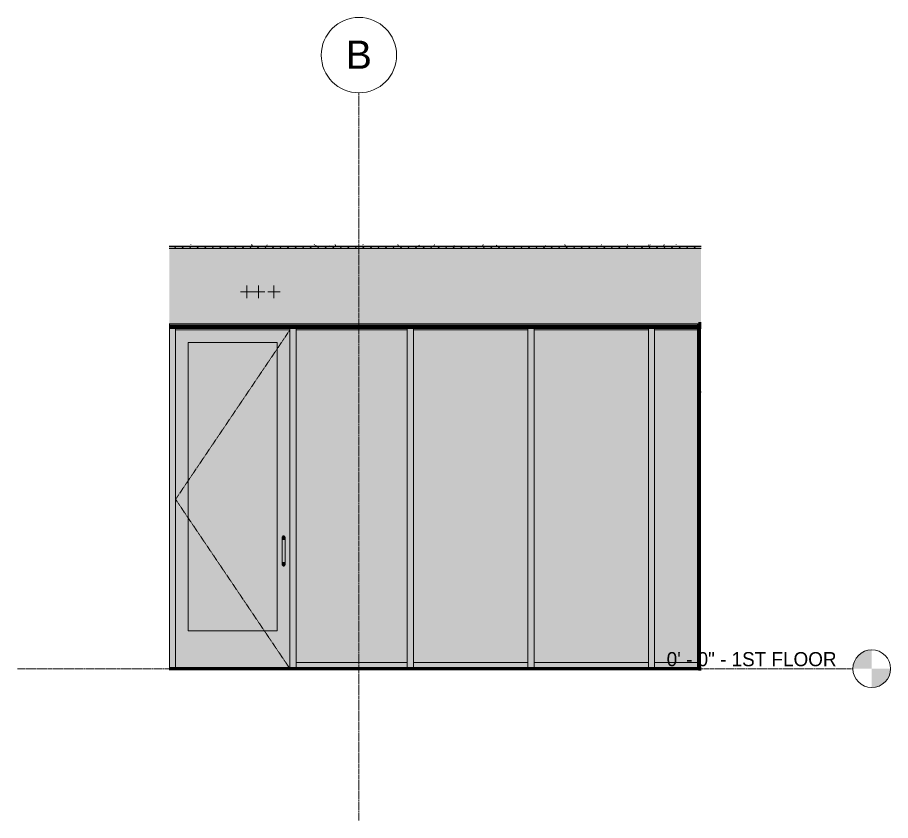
# Model space of a CAD drawing. Header units: inches. Extents: x -3547 to 1672, y -48 to 208.
# Drawn here: x -539.3 to -261.2, y -48.4 to 207.4 of the extents above; entities that cross this region are included whole.
import ezdxf

# ---------------------------------------------------------------- set-up
doc = ezdxf.new("R2010")
doc.units = ezdxf.units.IN
doc.header["$MEASUREMENT"] = 0
for name, pattern in [('Aligning Line 1_8_', [0.25, 0.125, -0.125]), ('Dash 1_16_', [0.125, 0.0625, -0.0625]), ('Grid Line 1_2_', [0.875, 0.5, -0.125, 0.125, -0.125])]:
    doc.linetypes.add(name, pattern=pattern)
for name, color, linetype, lineweight in [('0-2', 9, 'Continuous', 5), ('0-3', 165, 'Continuous', 5), ('0-4', 10, 'Continuous', 5), ('A-DOOR', 31, 'Continuous', 18), ('A-DOOR-1', 31, 'Dash 1_16_', 9), ('A-DOOR-2', 31, 'Continuous', 9), ('A-DOOR-FRAM', 31, 'Continuous', 9), ('A-DOOR-FRAM-1', 31, 'Continuous', 18), ('A-DOOR-GLAZ-1', 31, 'Continuous', 18), ('A-FLOR-5', 250, 'Continuous', 60), ('A-FLOR-7', 21, 'Continuous', 5), ('A-FLOR-8', 251, 'Continuous', 5), ('A-FLOR-LEVL', 51, 'Continuous', 9), ('A-FLOR-LEVL-1', 51, 'Grid Line 1_2_', 9), ('A-FLOR-LEVL-2', 151, 'Continuous', 9), ('A-FLOR-LEVL-3', 147, 'Continuous', 9), ('A-FLOR-MCUT-1', 7, 'Continuous', 18), ('A-FLOR-PATT-1', 253, 'Continuous', 9), ('A-FLOR-PATT-2', 90, 'Continuous', 9), ('A-GLAZ-CURT', 52, 'Continuous', 9), ('A-GLAZ-CWMG', 51, 'Continuous', 9), ('A-WALL', 113, 'Continuous', 18), ('A-WALL-PATT-2', 111, 'Continuous', 9), ('G-ANNO-SYMB', 111, 'Aligning Line 1_8_', 9), ('G-ANNO-SYMB-1', 147, 'Aligning Line 1_8_', 9), ('I-WALL', 2, 'Continuous', 18), ('I-WALL-2', 2, 'Continuous', 60), ('P-PIPE-CNTR', 3, 'Continuous', 9), ('S-GRID-1', 1, 'Grid Line 1_2_', 9), ('S-GRID-IDEN', 1, 'Continuous', 9), ('S-GRID-IDEN-1', 147, 'Continuous', 9)]:
    doc.layers.add(name, color=color, linetype=linetype, lineweight=lineweight)
doc.styles.add('Arial', font='arial.ttf', dxfattribs={"height": 9})
doc.styles.add('Century Gothic', font='ufonts.com_century-gothic.ttf', dxfattribs={"height": 4.5})
pattern_1 = [(0, (-11965.733, 0), (15.36, 3.84), [0.634, -10.886, 0.634, -10.886, -61.44]), (0, (-11965.733, 0), (15.36, 3.84), [-23.04, 0.634, -22.406, 0.634, -10.886, -26.88]), (0, (-11965.733, 0), (15.36, 3.84), [-57.6, 0.634, -7.046, 0.634, -18.566]), (120, (-11959.973, 1.92), (-11.0055376, 11.3821502), [0.634, -10.886, 0.634, -10.886, -61.44]), (120, (-11959.973, 1.92), (-11.0055376, 11.3821502), [-23.04, 0.634, -22.406, 0.634, -10.886, -26.88]), (120, (-11959.973, 1.92), (-11.0055376, 11.3821502), [-57.6, 0.634, -7.046, 0.634, -18.566]), (240, (-11958.053, 9.6), (-4.3544624, -15.2221502), [0.634, -10.886, 0.634, -10.886, -61.44]), (240, (-11958.053, 9.6), (-4.3544624, -15.2221502), [-23.04, 0.634, -22.406, 0.634, -10.886, -26.88]), (240, (-11958.053, 9.6), (-4.3544624, -15.2221502), [-57.6, 0.634, -7.046, 0.634, -18.566])]

# ---------------------------------------------------------------- blocks, each defined once
blk = doc.blocks.new('Level - Level Head - Circle-V18-Elevation 3 - d')
at = {"layer": 'A-FLOR-LEVL'}
h = blk.add_hatch(color=256, dxfattribs=at)
edge = h.paths.add_edge_path(flags=0)
edge.add_line((11698.53, 0), (11692.53, 0))
edge.add_arc((11698.53, 0), 6, 90, 180, ccw=False)
edge.add_line((11698.53, 6), (11698.53, 0))
h = blk.add_hatch(color=256, dxfattribs=at)
edge = h.paths.add_edge_path(flags=0)
edge.add_line((11698.53, -6), (11698.53, 0))
edge.add_line((11698.53, 0), (11704.53, 0))
edge.add_arc((11698.53, 0), 6, 270, 360, ccw=False)
at = {"layer": 'A-FLOR-LEVL-2'}
blk.add_circle((11698.53, 0), 6, dxfattribs=at)
blk = doc.blocks.new('CTR - 2nd Phase_rvt-4-Elevation 3 - d')
at = {"layer": 'A-FLOR-LEVL-1'}
blk.add_line((11426.41, 0), (11692.53, 0), dxfattribs=at)
at = {"layer": '0-2'}
blk.add_blockref('Level - Level Head - Circle-V18-Elevation 3 - d', (0, 0), dxfattribs=at)
at = {"layer": 'A-FLOR-LEVL', "insert": (11633.22, 5.28), "char_height": 4.5, "width": 64.9935, "attachment_point": 1, "style": 'Century Gothic'}
blk.add_mtext('0\' - 0" - 1ST FLOOR', dxfattribs=at)
blk = doc.blocks.new('Level - Level Head - Circle-V19-Elevation 3 - d')
at = {"layer": 'A-FLOR-LEVL'}
h = blk.add_hatch(color=256, dxfattribs=at)
edge = h.paths.add_edge_path(flags=0)
edge.add_line((11698.53, 0), (11692.53, 0))
edge.add_arc((11698.53, 0), 6, 90, 180, ccw=False)
edge.add_line((11698.53, 6), (11698.53, 0))
h = blk.add_hatch(color=256, dxfattribs=at)
edge = h.paths.add_edge_path(flags=0)
edge.add_line((11698.53, -6), (11698.53, 0))
edge.add_line((11698.53, 0), (11704.53, 0))
edge.add_arc((11698.53, 0), 6, 270, 360, ccw=False)
at = {"layer": 'A-FLOR-LEVL-3'}
blk.add_circle((11698.53, 0), 6, dxfattribs=at)
blk = doc.blocks.new('CTR - 1st Phase - Unit Layouts_rvt-4-Elevation 3 - d')
at = {"layer": 'A-FLOR-LEVL-1'}
blk.add_line((11426.41, 0), (11692.53, 0), dxfattribs=at)
at = {"layer": '0-3'}
blk.add_blockref('Level - Level Head - Circle-V19-Elevation 3 - d', (0, 0), dxfattribs=at)
at = {"layer": 'A-FLOR-LEVL', "insert": (11633.22, 5.28), "char_height": 4.5, "width": 64.9935, "attachment_point": 1, "style": 'Century Gothic'}
blk.add_mtext('0\' - 0" - 1ST FLOOR', dxfattribs=at)
blk = doc.blocks.new('CTR  - Topography_rvt-4-Elevation 3 - d')
at = {"layer": 'A-FLOR-LEVL-1'}
blk.add_line((11426.41, 0), (11692.53, 0), dxfattribs=at)
at = {"layer": 'G-ANNO-SYMB-1'}
blk.add_line((11474.76, 0), (11644.16, 0), dxfattribs=at)
at = {"layer": '0-3'}
blk.add_blockref('Level - Level Head - Circle-V19-Elevation 3 - d', (0, 0), dxfattribs=at)
at = {"layer": 'A-FLOR-LEVL', "insert": (11633.22, 5.28), "char_height": 4.5, "width": 64.9935, "attachment_point": 1, "style": 'Century Gothic'}
blk.add_mtext('0\' - 0" - 1ST FLOOR', dxfattribs=at)
blk = doc.blocks.new('Grid - Grid Head - Circle-50561-Elevation 3 - d')
at = {"layer": 'S-GRID-IDEN-1'}
for start, end in [(0, 180), (180, 360)]:
    blk.add_arc((11535.19, 195.43), 12, start, end, dxfattribs=at)
blk = doc.blocks.new('CTR - 1st Phase - Shell_rvt-4-Elevation 3 - d')
at = {"layer": 'A-FLOR-7'}
blk.add_hatch(color=256, dxfattribs=at).paths.add_polyline_path([(11559.46, 109.87), (11644.16, 109.87), (11644.16, 133.87), (11474.76, 133.87), (11474.76, 109.87)], flags=0)
at = {"layer": 'A-FLOR-8'}
blk.add_hatch(color=256, dxfattribs=at).paths.add_polyline_path([(11474.79, 109.37), (11644.16, 109.38), (11644.16, 109.87), (11474.79, 109.87), (11474.79, 109.61)], flags=0)
at = {"layer": 'A-FLOR-PATT-1'}
h = blk.add_hatch(dxfattribs=at)
h.set_pattern_fill('FP_8', color=256, style=0, pattern_type=2)
h.set_pattern_definition([(0, (0, 0), (7.68, 1.92), [0.634, -5.126, 0.634, -5.126, -30.72]), (0, (0, 0), (7.68, 1.92), [-11.52, 0.634, -10.886, 0.634, -5.126, -13.44]), (0, (0, 0), (7.68, 1.92), [-28.8, 0.634, -3.206, 0.634, -8.966]), (120, (2.88, 0.96), (-5.50276878, 5.6910751), [0.634, -5.126, 0.634, -5.126, -30.72]), (120, (2.88, 0.96), (-5.50276878, 5.6910751), [-11.52, 0.634, -10.886, 0.634, -5.126, -13.44]), (120, (2.88, 0.96), (-5.50276878, 5.6910751), [-28.8, 0.634, -3.206, 0.634, -8.966]), (240, (3.84, 4.8), (-2.17723122, -7.6110751), [0.634, -5.126, 0.634, -5.126, -30.72]), (240, (3.84, 4.8), (-2.17723122, -7.6110751), [-11.52, 0.634, -10.886, 0.634, -5.126, -13.44]), (240, (3.84, 4.8), (-2.17723122, -7.6110751), [-28.8, 0.634, -3.206, 0.634, -8.966])])
h.paths.add_polyline_path([(11474.76, 134.62), (11644.16, 134.63), (11644.16, 135.06), (11474.76, 135.06)], flags=0)
h = blk.add_hatch(dxfattribs=at)
h.set_pattern_fill('FP_9', color=256, style=0, pattern_type=2)
h.set_pattern_definition([(0, (0, 0), (0, 2.399), []), (315, (0, 0), (2.3985062, 0), [3.393, -3.393]), (45, (0, 0), (2.3985062, 0), [3.393, -3.393])])
h.paths.add_polyline_path([(11474.76, 133.87), (11644.16, 133.87), (11644.16, 134.62), (11474.76, 134.62), (11474.76, 134.3)], flags=0)
at = {"layer": 'A-FLOR-PATT-2'}
h = blk.add_hatch(dxfattribs=at)
h.set_pattern_fill('FP_7', color=256, style=0, pattern_type=2)
h.set_pattern_definition([(0, (0, 0), (15.36, 3.84), [0.634, -10.886, 0.634, -10.886, -61.44]), (0, (0, 0), (15.36, 3.84), [-23.04, 0.634, -22.406, 0.634, -10.886, -26.88]), (0, (0, 0), (15.36, 3.84), [-57.6, 0.634, -7.046, 0.634, -18.566]), (120, (5.76, 1.92), (-11.0055376, 11.3821502), [0.634, -10.886, 0.634, -10.886, -61.44]), (120, (5.76, 1.92), (-11.0055376, 11.3821502), [-23.04, 0.634, -22.406, 0.634, -10.886, -26.88]), (120, (5.76, 1.92), (-11.0055376, 11.3821502), [-57.6, 0.634, -7.046, 0.634, -18.566]), (240, (7.68, 9.6), (-4.3544624, -15.2221502), [0.634, -10.886, 0.634, -10.886, -61.44]), (240, (7.68, 9.6), (-4.3544624, -15.2221502), [-23.04, 0.634, -22.406, 0.634, -10.886, -26.88]), (240, (7.68, 9.6), (-4.3544624, -15.2221502), [-57.6, 0.634, -7.046, 0.634, -18.566])])
h.paths.add_polyline_path([(11515.19, 108.75), (11644.16, 108.75), (11644.16, 109.37), (11474.79, 109.37), (11474.79, 108.75), (11513.19, 108.75)], flags=0)
at = {"layer": 'A-FLOR-5'}
for p, q in [((11474.76, 108.75), (11644.16, 108.75)), ((11644.16, 0), (11474.76, 0))]:
    blk.add_line(p, q, dxfattribs=at)
at = {"layer": 'A-FLOR-LEVL-1'}
blk.add_line((11426.41, 0), (11692.53, 0), dxfattribs=at)
at = {"layer": 'A-FLOR-MCUT-1'}
for p, q in [((11644.16, 134.62), (11474.76, 134.62)), ((11644.16, 133.87), (11474.76, 133.87)), ((11644.16, 109.87), (11474.76, 109.87)), ((11644.16, 109.37), (11474.76, 109.37))]:
    blk.add_line(p, q, dxfattribs=at)
at = {"layer": 'G-ANNO-SYMB-1'}
blk.add_line((11474.76, 0), (11644.16, 0), dxfattribs=at)
at = {"layer": 'S-GRID-1'}
blk.add_line((11535.19, -48.37), (11535.19, 183.43), dxfattribs=at)
at = {"layer": '0-3'}
for name in ['Grid - Grid Head - Circle-50561-Elevation 3 - d', 'Level - Level Head - Circle-V19-Elevation 3 - d']:
    blk.add_blockref(name, (0, 0), dxfattribs=at)
at = {"layer": 'A-FLOR-LEVL', "insert": (11633.22, 5.28), "char_height": 4.5, "width": 64.9935, "attachment_point": 1, "style": 'Century Gothic'}
blk.add_mtext('0\' - 0" - 1ST FLOOR', dxfattribs=at)
at = {"layer": 'S-GRID-IDEN', "insert": (11530.94, 200.07), "char_height": 9, "width": 10.1505, "attachment_point": 1, "style": 'Arial'}
blk.add_mtext('B', dxfattribs=at)
blk = doc.blocks.new('CTR - 1st Phase -Stairs _ Elevators_rvt-4-Elevation 3 - d')
at = {"layer": 'A-FLOR-LEVL-1'}
blk.add_line((11426.41, 0), (11692.53, 0), dxfattribs=at)
at = {"layer": '0-3'}
blk.add_blockref('Level - Level Head - Circle-V19-Elevation 3 - d', (0, 0), dxfattribs=at)
at = {"layer": 'A-FLOR-LEVL', "insert": (11633.22, 5.28), "char_height": 4.5, "width": 64.9935, "attachment_point": 1, "style": 'Century Gothic'}
blk.add_mtext('0\' - 0" - 1ST FLOOR', dxfattribs=at)
blk = doc.blocks.new('Storefront_Entry_Door-_Single_7051 - Store Front Single Door-2030651-Elevation 3 - d')
at = {"layer": 'A-DOOR'}
for points in [[(11510.69, 41), (11511.19, 41), (11511.19, 42.5), (11511, 42.46), (11510.91, 42.41), (11510.81, 42.32), (11510.73, 42.19), (11510.69, 42.05), (11510.7, 41.93), (11510.69, 41.81), (11510.7, 41.07)], [(11511.69, 41), (11511.67, 41.13), (11511.65, 42.19), (11511.62, 42.25), (11511.5, 42.39), (11511.38, 42.46), (11511.32, 42.48), (11511.19, 42.48), (11511.19, 41), (11511.67, 41)], [(11510.7, 34), (11511.19, 34), (11511.19, 41), (11510.69, 41), (11510.69, 34)], [(11511.67, 34), (11511.69, 34), (11511.67, 41), (11511.19, 41), (11511.19, 34), (11511.62, 34)], [(11511.19, 32.5), (11511.19, 34), (11510.69, 34), (11510.7, 33.75), (11510.71, 32.87), (11510.8, 32.69), (11510.89, 32.6), (11511, 32.54), (11511.06, 32.52)], [(11511.19, 32.5), (11511.4, 32.55), (11511.48, 32.6), (11511.58, 32.7), (11511.63, 32.77), (11511.68, 32.93), (11511.68, 33.07), (11511.68, 33.14), (11511.68, 33.71), (11511.67, 34), (11511.19, 34), (11511.19, 32.52)]]:
    blk.add_hatch(color=256, dxfattribs=at).paths.add_polyline_path(points, flags=0)
at = {"layer": 'A-DOOR-FRAM-1'}
h = blk.add_hatch(color=256, dxfattribs=at)
h.paths.add_polyline_path([(11476.79, 0), (11513.19, 0), (11513.19, 107.88), (11476.79, 107.88), (11476.79, 12)], flags=0)
h.paths.add_polyline_path([(11495.94, 12), (11480.79, 12), (11480.79, 103.88), (11509.19, 103.88), (11509.19, 12)], flags=0)
h.paths.add_polyline_path([(11511.19, 32.5), (11511, 32.54), (11510.89, 32.6), (11510.8, 32.69), (11510.73, 32.8), (11510.7, 32.93), (11510.7, 33.08), (11510.7, 33.14), (11510.7, 33.71), (11510.69, 34), (11510.71, 41.34), (11510.7, 41.65), (11510.7, 41.85), (11510.7, 41.93), (11510.7, 42.07), (11510.74, 42.21), (11510.77, 42.27), (11510.86, 42.38), (11511, 42.46), (11511.06, 42.48), (11511.21, 42.5), (11511.38, 42.46), (11511.5, 42.39), (11511.56, 42.32), (11511.65, 42.19), (11511.68, 42.05), (11511.68, 41.93), (11511.69, 41.81), (11511.67, 41.07), (11511.69, 40.92), (11511.67, 32.87), (11511.58, 32.69), (11511.48, 32.6), (11511.38, 32.54), (11511.32, 32.52)], flags=0)
at = {"layer": 'A-DOOR-GLAZ-1'}
blk.add_hatch(color=256, dxfattribs=at).paths.add_polyline_path([(11509.19, 12), (11509.19, 103.88), (11480.79, 103.88), (11480.79, 12), (11495.94, 12)], flags=0)
at = {"layer": 'A-DOOR-1'}
for p, q in [((11476.79, 53.94), (11513.19, 107.88)), ((11513.19, 0), (11476.79, 53.94))]:
    blk.add_line(p, q, dxfattribs=at)
at = {"layer": 'A-DOOR-2'}
for p, q in [((11510.69, 41), (11510.69, 34)), ((11511.69, 34), (11511.69, 41))]:
    blk.add_line(p, q, dxfattribs=at)
at = {"layer": 'A-DOOR-2', "flags": 128}
for points in [[(11510.69, 42), (11510.69, 41.84), (11510.69, 41.42), (11510.69, 41)], [(11511.69, 41), (11511.69, 41.54), (11511.69, 41.91), (11511.69, 42)], [(11510.69, 34), (11510.69, 33.46), (11510.69, 33.09), (11510.69, 33)], [(11511.69, 33), (11511.69, 33.16), (11511.69, 33.58), (11511.69, 34)]]:
    blk.add_lwpolyline(points, dxfattribs=at)
at = {"layer": 'A-DOOR-FRAM'}
for p, q in [((11513.19, 107.88), (11476.79, 107.88)), ((11476.79, 107.88), (11476.79, 0)), ((11513.19, 0), (11513.19, 107.88)), ((11480.79, 103.88), (11509.19, 103.88)), ((11480.79, 12), (11480.79, 103.88)), ((11509.19, 103.88), (11509.19, 12)), ((11509.19, 12), (11480.79, 12))]:
    blk.add_line(p, q, dxfattribs=at)
blk = doc.blocks.new('Rectangular Mullion - 2_ x 4_ rectangular-2075497-Elevation 3 - d')
at = {"layer": 'A-GLAZ-CWMG'}
blk.add_hatch(color=256, dxfattribs=at).paths.add_polyline_path([(11643.34, 107.88), (11643.34, 108.75), (11629.38, 108.75), (11629.38, 107.88)], flags=0)
for q in [(11629.38, 108.75), (11643.34, 107.88)]:
    blk.add_line((11629.38, 107.88), q, dxfattribs=at)
blk = doc.blocks.new('Rectangular Mullion - 2_ x 4_ rectangular-2030674-Elevation 3 - d')
at = {"layer": 'A-GLAZ-CWMG'}
blk.add_hatch(color=256, dxfattribs=at).paths.add_polyline_path([(11474.79, 0), (11476.79, 0), (11476.79, 108.75), (11474.79, 108.75), (11474.79, 12)], flags=0)
blk.add_line((11476.79, 0), (11476.79, 108.75), dxfattribs=at)
blk = doc.blocks.new('System Panel - Glazed-2030649-Elevation 3 - d')
at = {"layer": 'A-GLAZ-CURT'}
blk.add_hatch(color=256, dxfattribs=at).paths.add_polyline_path([(11517.11, 2), (11550.59, 2), (11550.59, 107.88), (11515.19, 107.88), (11515.19, 2)], flags=0)
blk = doc.blocks.new('System Panel - Glazed-2030653-Elevation 3 - d')
at = {"layer": 'A-GLAZ-CURT'}
blk.add_hatch(color=256, dxfattribs=at).paths.add_polyline_path([(11559.46, 2), (11588.98, 2), (11588.98, 107.88), (11552.59, 107.88), (11552.59, 2)], flags=0)
blk = doc.blocks.new('System Panel - Glazed-2075499-Elevation 3 - d')
at = {"layer": 'A-GLAZ-CURT'}
blk.add_hatch(color=256, dxfattribs=at).paths.add_polyline_path([(11629.38, 2), (11643.34, 2), (11643.34, 107.88), (11629.38, 107.88)], flags=0)
blk = doc.blocks.new('Rectangular Mullion - 2_ x 4_ rectangular-1978848-Elevation 3 - d')
at = {"layer": 'A-GLAZ-CWMG'}
blk.add_hatch(color=256, dxfattribs=at).paths.add_polyline_path([(11550.59, 107.88), (11550.59, 108.75), (11515.19, 108.75), (11515.19, 107.88)], flags=0)
for p, q in [((11515.19, 107.88), (11515.19, 108.75)), ((11550.59, 108.75), (11550.59, 107.88)), ((11515.19, 107.88), (11550.59, 107.88))]:
    blk.add_line(p, q, dxfattribs=at)
blk = doc.blocks.new('Rectangular Mullion - 2_ x 4_ rectangular-1978849-Elevation 3 - d')
at = {"layer": 'A-GLAZ-CWMG'}
blk.add_hatch(color=256, dxfattribs=at).paths.add_polyline_path([(11559.46, 107.88), (11588.98, 107.88), (11588.98, 108.75), (11552.59, 108.75), (11552.59, 107.88)], flags=0)
for p, q in [((11552.59, 107.88), (11552.59, 108.75)), ((11588.98, 108.75), (11588.98, 107.88)), ((11552.59, 107.88), (11588.98, 107.88))]:
    blk.add_line(p, q, dxfattribs=at)
blk = doc.blocks.new('Rectangular Mullion - 2_ x 4_ rectangular-1978847-Elevation 3 - d')
at = {"layer": 'A-GLAZ-CWMG'}
blk.add_hatch(color=256, dxfattribs=at).paths.add_polyline_path([(11517.11, 0), (11550.59, 0), (11550.59, 2), (11515.19, 2), (11515.19, 0)], flags=0)
for p, q in [((11515.19, 0), (11515.19, 2)), ((11550.59, 2), (11515.19, 2)), ((11550.59, 2), (11550.59, 0))]:
    blk.add_line(p, q, dxfattribs=at)
blk = doc.blocks.new('Rectangular Mullion - 2_ x 4_ rectangular-1978850-Elevation 3 - d')
at = {"layer": 'A-GLAZ-CWMG'}
blk.add_hatch(color=256, dxfattribs=at).paths.add_polyline_path([(11552.59, 0), (11588.98, 0), (11588.98, 2), (11552.59, 2)], flags=0)
for p, q in [((11552.59, 0), (11552.59, 2)), ((11588.98, 2), (11552.59, 2)), ((11588.98, 2), (11588.98, 0))]:
    blk.add_line(p, q, dxfattribs=at)
blk = doc.blocks.new('Rectangular Mullion - 2_ x 4_ rectangular-2075498-Elevation 3 - d')
at = {"layer": 'A-GLAZ-CWMG'}
blk.add_hatch(color=256, dxfattribs=at).paths.add_polyline_path([(11629.38, 0), (11643.34, 0), (11643.34, 2), (11629.38, 2)], flags=0)
for p in [(11629.38, 0), (11643.34, 2)]:
    blk.add_line(p, (11629.38, 2), dxfattribs=at)
blk = doc.blocks.new('Rectangular Mullion - 2_ x 4_ rectangular-2030648-Elevation 3 - d')
at = {"layer": 'A-GLAZ-CWMG'}
blk.add_hatch(color=256, dxfattribs=at).paths.add_polyline_path([(11515.19, 0), (11515.19, 108.75), (11513.19, 108.75), (11513.19, 0)], flags=0)
for p, q in [((11513.19, 108.75), (11513.19, 0)), ((11515.19, 0), (11515.19, 108.75))]:
    blk.add_line(p, q, dxfattribs=at)
blk = doc.blocks.new('Level - Level Head - Circle-50818-Elevation 3 - d')
at = {"layer": 'A-FLOR-LEVL'}
h = blk.add_hatch(color=256, dxfattribs=at)
edge = h.paths.add_edge_path(flags=0)
edge.add_line((11698.53, 0), (11692.53, 0))
edge.add_arc((11698.53, 0), 6, 90, 180, ccw=False)
edge.add_line((11698.53, 6), (11698.53, 0))
h = blk.add_hatch(color=256, dxfattribs=at)
edge = h.paths.add_edge_path(flags=0)
edge.add_line((11698.53, -6), (11698.53, 0))
edge.add_line((11698.53, 0), (11704.53, 0))
edge.add_arc((11698.53, 0), 6, 270, 360, ccw=False)
blk.add_circle((11698.53, 0), 6, dxfattribs=at)

msp = doc.modelspace()

# ---------------------------------------------------------------- hatches: boundary and pattern name
at = {"layer": 'A-WALL-PATT-2'}
h = msp.add_hatch(dxfattribs=at)
h.set_pattern_fill('FP_10', color=256, style=0, pattern_type=2)
h.set_pattern_definition(pattern_1)
h.paths.add_polyline_path([(-321.77, 0), (-321.77, 108.75), (-322.39, 108.75), (-322.39, 0)], flags=0)
h = msp.add_hatch(dxfattribs=at)
h.set_pattern_fill('FP_10', color=256, style=0, pattern_type=2)
h.set_pattern_definition(pattern_1)
h.paths.add_polyline_path([(-321.57, 0), (-321.57, 108.75), (-321.77, 108.75), (-321.77, 0)], flags=0)
at = {"layer": 'I-WALL'}
msp.add_hatch(color=256, dxfattribs=at).paths.add_polyline_path([(-490.94, 0), (-490.94, 109.87), (-490.97, 109.87), (-490.97, 0)], flags=0)

# ---------------------------------------------------------------- linework, layer by layer
at = {"layer": 'A-FLOR-LEVL-1'}
msp.add_line((-539.32, 0), (-273.21, 0), dxfattribs=at)
at = {"layer": 'A-WALL'}
msp.add_line((-321.77, 109.87), (-321.77, 0), dxfattribs=at)
at = {"layer": 'G-ANNO-SYMB'}
msp.add_line((-490.97, 0), (-321.57, 0), dxfattribs=at)
at = {"layer": 'I-WALL'}
for p, q in [((-490.94, 109.87), (-490.97, 109.87)), ((-490.94, 0), (-490.94, 109.87)), ((-490.97, 0), (-490.94, 0))]:
    msp.add_line(p, q, dxfattribs=at)
at = {"layer": 'I-WALL-2'}
for p, q in [((-321.57, 109.87), (-322.39, 109.87)), ((-322.39, 109.87), (-322.39, 0)), ((-322.39, 0), (-321.57, 0))]:
    msp.add_line(p, q, dxfattribs=at)
at = {"layer": 'P-PIPE-CNTR'}
for p, q in [((-468.24, 120), (-464.24, 120)), ((-466.24, 118), (-466.24, 122)), ((-464.49, 120), (-460.49, 120)), ((-462.49, 118), (-462.49, 122)), ((-459.61, 120), (-455.61, 120)), ((-457.61, 118), (-457.61, 122))]:
    msp.add_line(p, q, dxfattribs=at)

# ---------------------------------------------------------------- block references
at = {"layer": '0-4'}
for name in ['CTR - 1st Phase - Shell_rvt-4-Elevation 3 - d', 'CTR - 2nd Phase_rvt-4-Elevation 3 - d', 'CTR - 1st Phase - Unit Layouts_rvt-4-Elevation 3 - d', 'CTR  - Topography_rvt-4-Elevation 3 - d', 'CTR - 1st Phase -Stairs _ Elevators_rvt-4-Elevation 3 - d']:
    msp.add_blockref(name, (-11965.73, 0), dxfattribs=at)
at = {"layer": 'A-DOOR'}
msp.add_blockref('Storefront_Entry_Door-_Single_7051 - Store Front Single Door-2030651-Elevation 3 - d', (-11965.73, 0), dxfattribs=at)
at = {"layer": 'A-FLOR-LEVL'}
msp.add_blockref('Level - Level Head - Circle-50818-Elevation 3 - d', (-11965.73, 0), dxfattribs=at)
at = {"layer": 'A-GLAZ-CURT'}
for name, p in [('System Panel - Glazed-2030649-Elevation 3 - d', (-11965.73, 0)), ('System Panel - Glazed-2030653-Elevation 3 - d', (-11965.73, 0)), ('System Panel - Glazed-2030653-Elevation 3 - d', (-11927.33, 0)), ('System Panel - Glazed-2075499-Elevation 3 - d', (-11965.73, 0))]:
    msp.add_blockref(name, p, dxfattribs=at)
at = {"layer": 'A-GLAZ-CWMG'}
for name, p in [('Rectangular Mullion - 2_ x 4_ rectangular-2030674-Elevation 3 - d', (-11965.73, 0)), ('Rectangular Mullion - 2_ x 4_ rectangular-2030648-Elevation 3 - d', (-11965.73, 0)), ('Rectangular Mullion - 2_ x 4_ rectangular-1978848-Elevation 3 - d', (-11965.73, 0)), ('Rectangular Mullion - 2_ x 4_ rectangular-2030648-Elevation 3 - d', (-11928.33, 0)), ('Rectangular Mullion - 2_ x 4_ rectangular-1978849-Elevation 3 - d', (-11965.73, 0)), ('Rectangular Mullion - 2_ x 4_ rectangular-2030648-Elevation 3 - d', (-11889.94, 0)), ('Rectangular Mullion - 2_ x 4_ rectangular-1978849-Elevation 3 - d', (-11927.33, 0)), ('Rectangular Mullion - 2_ x 4_ rectangular-2030648-Elevation 3 - d', (-11851.54, 0)), ('Rectangular Mullion - 2_ x 4_ rectangular-2075497-Elevation 3 - d', (-11965.73, 0)), ('Rectangular Mullion - 2_ x 4_ rectangular-1978847-Elevation 3 - d', (-11965.73, 0)), ('Rectangular Mullion - 2_ x 4_ rectangular-1978850-Elevation 3 - d', (-11965.73, 0)), ('Rectangular Mullion - 2_ x 4_ rectangular-1978850-Elevation 3 - d', (-11927.33, 0)), ('Rectangular Mullion - 2_ x 4_ rectangular-2075498-Elevation 3 - d', (-11965.73, 0))]:
    msp.add_blockref(name, p, dxfattribs=at)

# ---------------------------------------------------------------- texts
at = {"layer": 'A-FLOR-LEVL', "insert": (-332.51, 5.28), "char_height": 4.5, "width": 64.9935, "attachment_point": 1, "style": 'Century Gothic'}
msp.add_mtext('0\' - 0" - 1ST FLOOR', dxfattribs=at)

doc.saveas('drawing.dxf')
